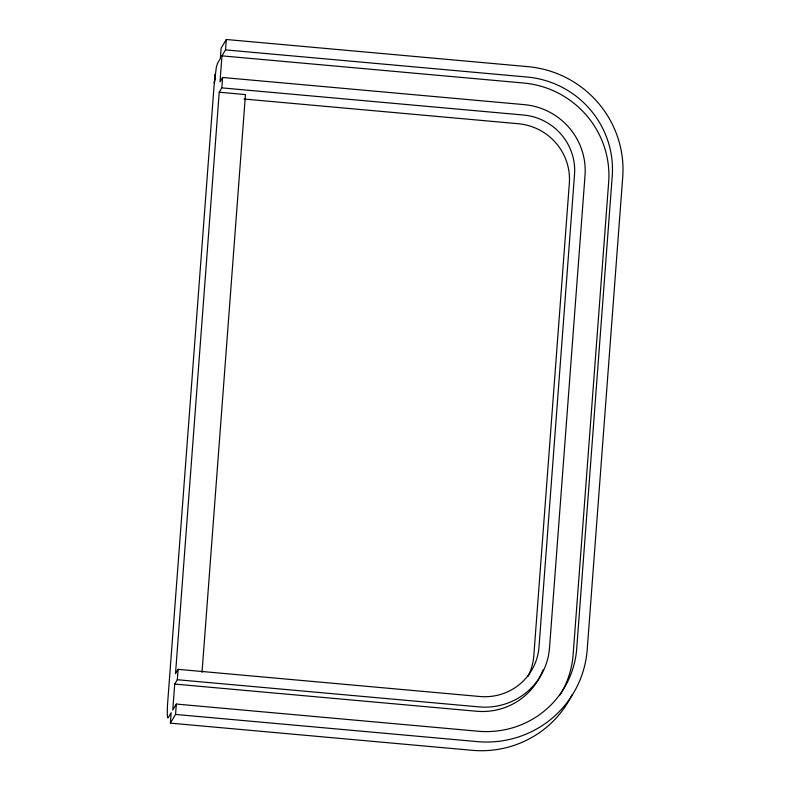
<?xml version="1.0" encoding="UTF-8"?>
<svg xmlns="http://www.w3.org/2000/svg" width="790" height="790" viewBox="0 0 790 790"><rect width="100%" height="100%" fill="white"/><g stroke="black" fill="none" stroke-linecap="round" stroke-linejoin="round"><path stroke-width="1.19" d="M170.373 723.146L171.154 712.758L168.25 717.636A19.849 1.669 -84.9 0 1 167.757 701.431L214.021 86.209L216.263 67.723L217.438 63.457L220.341 58.579L221.121 48.19L226.305 39.5L528.016 66.666A103.095 101.189 30.8 0 1 622.727 177.148L587.207 649.548A103.095 101.189 30.8 0 1 477.269 741.613L175.558 714.446L170.373 723.146L472.084 750.303A103.095 101.189 30.8 0 0 572.138 694.657M174.728 684.071L172.773 710.042L176.338 704.058L478.049 731.224A92.529 90.811 30.8 0 0 576.71 648.6L612.23 176.21A92.529 90.811 30.8 0 0 527.236 77.055L225.525 49.889L221.96 55.863L220.015 81.834L222.602 77.489L524.313 104.645A66.093 64.869 30.8 0 1 585.025 175.479L549.504 647.869A66.093 64.869 30.8 0 1 479.026 706.892L177.316 679.726L174.728 684.071L476.439 711.237A66.093 64.869 30.8 0 0 543.026 669.89M219.235 92.223L175.508 673.682L178.106 669.337L479.816 696.504A55.517 54.49 30.8 0 0 539.007 646.921L574.528 174.531A55.517 54.49 30.8 0 0 523.533 115.034L221.822 87.878L219.235 92.223L245.463 94.583L202.023 672.359M177.316 679.726L178.106 669.337M221.822 87.878L222.602 77.489M175.558 714.446L176.338 704.058M225.525 49.889L226.305 39.5M214.278 83.118L215.255 74.161L214.307 82.782M221.96 55.863L523.671 83.029A92.529 90.811 30.8 0 1 608.665 182.184L573.145 654.574A92.529 90.811 30.8 0 1 560.031 694.943M244.1 99.036L518.349 123.734A55.517 54.49 30.8 0 1 569.343 183.221L533.823 655.621A55.517 54.49 30.8 0 1 527.779 676.655"/></g></svg>
